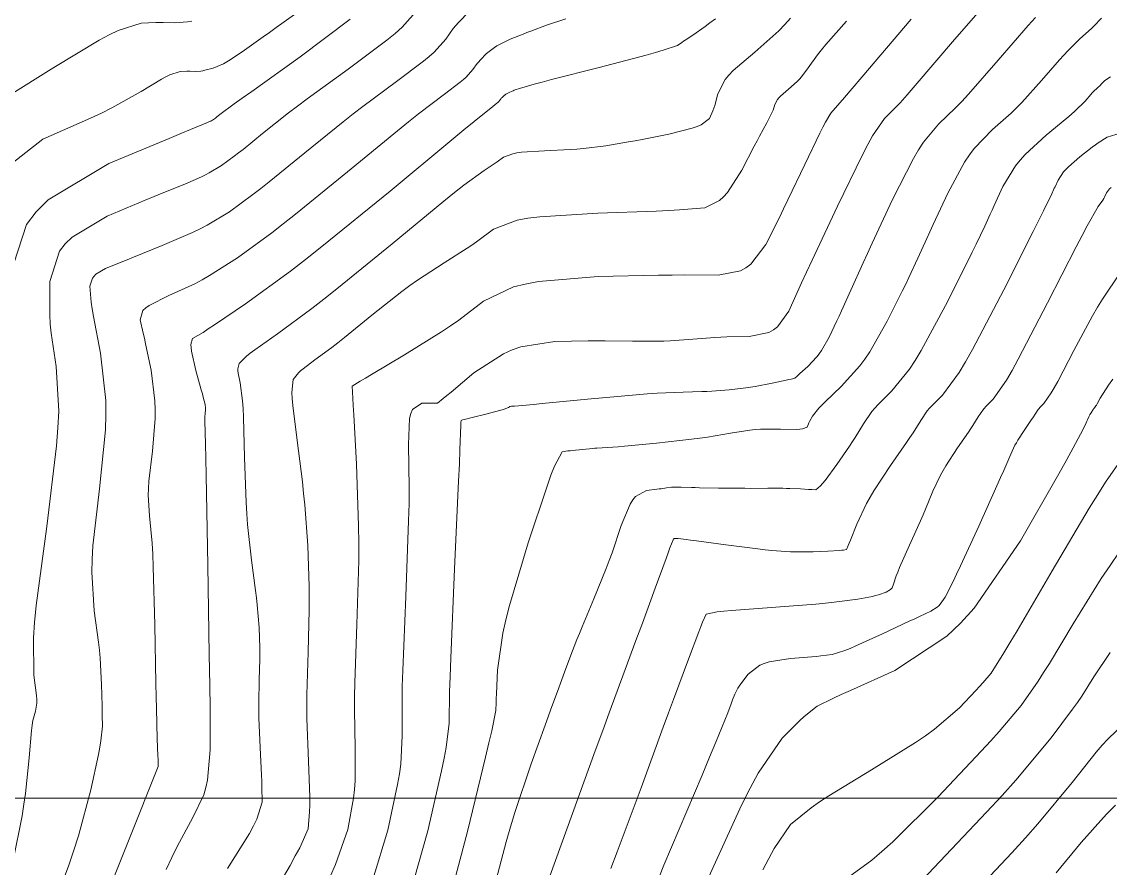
# Model space of a CAD drawing. Header units: millimetres. Extents: x 837475 to 838477, y 1189012 to 1191015.
# Drawn here: x 838287.2 to 838360.3, y 1190009.2 to 1190066 of the extents above; entities that cross this region are included whole.
import ezdxf

# ---------------------------------------------------------------- set-up
doc = ezdxf.new("R2010")
doc.units = ezdxf.units.MM
doc.header["$LTSCALE"] = 0.3
doc.layers.add('COORD', color=253, linetype='Continuous', lineweight=20)
doc.layers.add('COTAS 10', color=7, linetype='Continuous', lineweight=9, true_color=0x6e3e2d)
doc.layers.add('COTAS INT', color=7, linetype='Continuous', lineweight=5, true_color=0x9fa19f)

msp = doc.modelspace()

# ---------------------------------------------------------------- linework, layer by layer
at = {"layer": 'COORD'}
msp.add_line((837476.514, 1190013.872), (838476.514, 1190013.872), dxfattribs=at)
at = {"layer": 'COTAS 10'}
for points in [[(838286.43, 1190048.851), (838287.572, 1190052.374), (838288.221, 1190053.225), (838289.014, 1190054.023), (838293.078, 1190056.457), (838297.139, 1190058.148), (838297.931, 1190058.477), (838298.578, 1190058.746), (838299.712, 1190059.215), (838299.888, 1190059.292), (838299.932, 1190059.313), (838299.973, 1190059.334), (838300.103, 1190059.412), (838300.24, 1190059.512), (838300.286, 1190059.548), (838300.335, 1190059.587), (838300.542, 1190059.756), (838301.508, 1190060.463), (838302.035, 1190060.842), (838302.675, 1190061.299), (838305.926, 1190063.611), (838309.289, 1190066.139)], [(838338.847, 1190066.22), (838338.467, 1190065.784), (838338.065, 1190065.361), (838336.441, 1190063.941), (838334.987, 1190062.698), (838334.694, 1190062.386), (838334.447, 1190062.089), (838333.95, 1190061.135), (838333.751, 1190060.358), (838333.693, 1190060.173), (838333.632, 1190060), (838333.402, 1190059.485), (838332.838, 1190059.062), (838332.567, 1190058.948), (838332.247, 1190058.834), (838330.676, 1190058.435), (838328.874, 1190058.078), (838328.409, 1190057.99), (838327.957, 1190057.908), (838326.446, 1190057.653), (838324.951, 1190057.466), (838324.509, 1190057.426), (838324.056, 1190057.391), (838322.318, 1190057.309), (838320.792, 1190057.214), (838320.471, 1190057.171), (838320.195, 1190057.121), (838319.567, 1190056.883), (838319.162, 1190056.574), (838319.027, 1190056.481), (838318.881, 1190056.384), (838318.272, 1190056.003), (838316.915, 1190055.001), (838316.298, 1190054.513), (838315.577, 1190053.932), (838312.1, 1190051.073), (838308.391, 1190048.044), (838307.522, 1190047.357), (838306.723, 1190046.735), (838304.41, 1190045.037), (838302.881, 1190043.959), (838302.576, 1190043.729), (838302.323, 1190043.528), (838301.837, 1190043.048), (838301.754, 1190042.674), (838301.756, 1190042.54), (838301.768, 1190042.392), (838301.9, 1190041.747), (838302.069, 1190040.532), (838302.104, 1190040.025), (838302.135, 1190039.444), (838302.204, 1190036.728), (838302.298, 1190033.725), (838302.343, 1190032.964), (838302.397, 1190032.233), (838302.664, 1190029.843), (838302.937, 1190027.817), (838302.996, 1190027.315), (838303.047, 1190026.838), (838303.17, 1190025.329), (838303.217, 1190023.972), (838303.22, 1190023.592), (838303.219, 1190023.209), (838303.181, 1190021.808), (838303.15, 1190020.253), (838303.154, 1190019.773), (838303.163, 1190019.272), (838303.242, 1190017.283), (838303.333, 1190015.426), (838303.35, 1190015.008), (838303.365, 1190014.631), (838303.387, 1190013.614), (838303.03, 1190012.475), (838302.805, 1190012.021), (838302.526, 1190011.506), (838301.06, 1190009.144)], [(838359.715, 1190066.21), (838359.19, 1190065.676), (838359.033, 1190065.523), (838358.871, 1190065.369), (838358.245, 1190064.797), (838357.453, 1190064.016), (838357.186, 1190063.731), (838356.899, 1190063.415), (838355.692, 1190062.025), (838354.369, 1190060.556), (838354.01, 1190060.19), (838353.653, 1190059.842), (838352.388, 1190058.735), (838351.171, 1190057.479), (838350.844, 1190057.037), (838350.521, 1190056.555), (838349.392, 1190054.474), (838348.415, 1190052.378), (838348.188, 1190051.886), (838347.98, 1190051.433), (838347.386, 1190050.115), (838346.786, 1190048.815), (838346.574, 1190048.373), (838346.342, 1190047.896), (838345.337, 1190045.874), (838344.172, 1190043.832), (838343.838, 1190043.342), (838343.501, 1190042.883), (838342.241, 1190041.498), (838341.16, 1190040.478), (838340.935, 1190040.25), (838340.741, 1190040.045), (838340.308, 1190039.501), (838340.116, 1190039.153), (838340.074, 1190039.071), (838340.038, 1190038.996), (838339.949, 1190038.779), (838339.64, 1190038.651), (838339.466, 1190038.632), (838339.253, 1190038.62), (838338.163, 1190038.638), (838336.832, 1190038.636), (838336.468, 1190038.612), (838336.105, 1190038.578), (838334.808, 1190038.37), (838333.264, 1190038.101), (838332.746, 1190038.028), (838332.188, 1190037.955), (838329.845, 1190037.7), (838327.704, 1190037.498), (838327.274, 1190037.46), (838326.914, 1190037.428), (838326.203, 1190037.378), (838325.848, 1190037.361), (838325.712, 1190037.352), (838325.561, 1190037.34), (838324.881, 1190037.278), (838324.195, 1190037.206), (838324.04, 1190037.188), (838323.9, 1190037.171), (838323.519, 1190037.117), (838322.994, 1190036.148), (838322.764, 1190035.555), (838322.497, 1190034.821), (838321.223, 1190030.998), (838319.987, 1190026.805), (838319.743, 1190025.839), (838319.542, 1190024.956), (838319.173, 1190022.471), (838319.103, 1190020.876), (838319.09, 1190020.555), (838319.081, 1190020.286), (838319.072, 1190019.75), (838318.785, 1190018.387), (838318.601, 1190017.598), (838318.371, 1190016.629), (838317.163, 1190011.64), (838315.779, 1190006.4)], [(838333.111, 1190008.061), (838335.545, 1190013.411), (838336.125, 1190014.552), (838336.665, 1190015.545), (838338.278, 1190017.902), (838339.459, 1190019.078), (838339.727, 1190019.327), (838339.969, 1190019.543), (838340.629, 1190020.045), (838341.729, 1190020.585), (838342.249, 1190020.824), (838342.861, 1190021.103), (838345.849, 1190022.435), (838349.33, 1190024.737), (838350.253, 1190025.627), (838351.159, 1190026.627), (838354.284, 1190031.152), (838356.756, 1190035.48), (838357.251, 1190036.356), (838357.662, 1190037.091), (838358.462, 1190038.582), (838358.681, 1190039.067), (838358.727, 1190039.168), (838358.765, 1190039.255), (838358.85, 1190039.452), (838358.901, 1190039.56), (838358.918, 1190039.59), (838358.936, 1190039.622), (838359.013, 1190039.74), (838359.086, 1190039.845), (838359.116, 1190039.89), (838359.152, 1190039.947), (838359.182, 1190039.99), (838359.192, 1190040.003), (838359.203, 1190040.015), (838359.252, 1190040.063), (838359.34, 1190040.192), (838359.376, 1190040.255), (838359.418, 1190040.331), (838359.612, 1190040.704), (838360.186, 1190041.589), (838360.467, 1190041.986)], [(838360.659, 1190013.399), (838360.046, 1190012.804), (838358.347, 1190010.907), (838356.661, 1190008.87)]]:
    msp.add_lwpolyline(points, dxfattribs=at)
at = {"layer": 'COTAS INT'}
for points in [[(838310.8, 1190008.412), (838311.81, 1190011.733), (838312.469, 1190014.789), (838312.588, 1190015.503), (838312.679, 1190016.16), (838312.777, 1190018.056), (838312.765, 1190020.415), (838312.786, 1190021.363), (838312.817, 1190022.44), (838313.018, 1190027.398), (838313.211, 1190032.487), (838313.238, 1190033.647), (838313.252, 1190034.698), (838313.207, 1190037.597), (838313.27, 1190039.36), (838313.352, 1190039.695), (838313.462, 1190039.964), (838314.095, 1190040.384), (838314.754, 1190040.375), (838314.881, 1190040.374), (838314.984, 1190040.373), (838315.152, 1190040.373), (838315.532, 1190040.687), (838315.767, 1190040.883), (838316.059, 1190041.128), (838317.583, 1190042.408), (838319.569, 1190043.7), (838320.152, 1190043.952), (838320.749, 1190044.158), (838323.024, 1190044.521), (838325.263, 1190044.563), (838325.837, 1190044.567), (838326.392, 1190044.567), (838328.23, 1190044.542), (838329.891, 1190044.533), (838330.333, 1190044.543), (838330.769, 1190044.559), (838332.279, 1190044.665), (838333.75, 1190044.782), (838334.16, 1190044.806), (838334.571, 1190044.825), (838336.068, 1190044.862), (838337.391, 1190045.13), (838337.694, 1190045.295), (838337.969, 1190045.498), (838338.731, 1190046.562), (838339.583, 1190048.443), (838339.915, 1190049.163), (838340.288, 1190049.968), (838341.983, 1190053.597), (838343.665, 1190057.047), (838344.03, 1190057.741), (838344.352, 1190058.322), (838345.154, 1190059.474), (838346.19, 1190060.537), (838346.659, 1190061.061), (838347.208, 1190061.686), (838349.85, 1190064.771), (838352.694, 1190068.046)], [(838306.233, 1190066.951), (838304.317, 1190065.588), (838303.863, 1190065.263), (838303.441, 1190064.962), (838302.19, 1190064.061), (838301.237, 1190063.42), (838301.003, 1190063.281), (838300.781, 1190063.16), (838300.087, 1190062.862), (838299.531, 1190062.715), (838299.397, 1190062.688), (838299.272, 1190062.667), (838298.889, 1190062.645), (838298.535, 1190062.653), (838298.427, 1190062.652), (838298.315, 1190062.65), (838297.873, 1190062.632), (838297.186, 1190062.411), (838296.919, 1190062.281), (838296.618, 1190062.122), (838295.255, 1190061.299), (838293.283, 1190060.189), (838292.599, 1190059.849), (838291.855, 1190059.495), (838288.668, 1190058.098), (838285.735, 1190055.822)], [(838313.868, 1190066.837), (838312.77, 1190065.609), (838312.296, 1190065.187), (838311.748, 1190064.729), (838309.158, 1190062.782), (838306.406, 1190060.795), (838305.757, 1190060.313), (838305.157, 1190059.86), (838303.397, 1190058.47), (838302.098, 1190057.412), (838301.788, 1190057.168), (838301.5, 1190056.945), (838300.642, 1190056.318), (838299.831, 1190055.832), (838299.573, 1190055.698), (838299.301, 1190055.564), (838298.195, 1190055.084), (838296.663, 1190054.463), (838296.122, 1190054.241), (838295.53, 1190053.997), (838292.969, 1190052.935), (838290.62, 1190051.528), (838290.161, 1190051.067), (838289.786, 1190050.575), (838289.126, 1190048.538), (838289.12, 1190046.302), (838289.157, 1190045.684), (838289.211, 1190045.066), (838289.548, 1190042.839), (838289.723, 1190039.84), (838289.676, 1190038.735), (838289.587, 1190037.511), (838288.919, 1190032.101), (838288.215, 1190026.808), (838288.104, 1190025.658), (838288.029, 1190024.644), (838288.059, 1190022.124), (838288.237, 1190020.766), (838288.254, 1190020.485), (838288.258, 1190020.245), (838288.16, 1190019.723), (838287.983, 1190019.089), (838287.937, 1190018.778), (838287.893, 1190018.409), (838287.749, 1190016.589), (838287.502, 1190014.194), (838287.393, 1190013.462), (838287.267, 1190012.7), (838286.667, 1190009.702)], [(838286.297, 1190060.967), (838289.397, 1190062.902), (838292.444, 1190064.742), (838293.115, 1190065.098), (838293.712, 1190065.388), (838295.248, 1190065.881), (838296.234, 1190065.922), (838296.485, 1190065.927), (838296.726, 1190065.928), (838297.518, 1190065.909), (838298.372, 1190065.96), (838298.653, 1190066.006)], [(838288.917, 1190005.418), (838290.407, 1190009.383), (838290.745, 1190010.382), (838291.052, 1190011.338), (838291.891, 1190014.436), (838292.394, 1190016.806), (838292.488, 1190017.303), (838292.562, 1190017.732), (838292.669, 1190018.706), (838292.648, 1190019.454), (838292.641, 1190019.741), (838292.634, 1190020.061), (838292.607, 1190021.503), (838292.513, 1190023.274), (838292.464, 1190023.802), (838292.405, 1190024.345), (838292.11, 1190026.444), (838291.944, 1190029.04), (838291.968, 1190029.897), (838292.021, 1190030.815), (838292.465, 1190034.629), (838292.864, 1190038.583), (838292.889, 1190039.589), (838292.878, 1190040.556), (838292.531, 1190043.727), (838292.066, 1190046.192), (838291.979, 1190046.715), (838291.912, 1190047.168), (838291.822, 1190048.226), (838292.001, 1190048.776), (838292.102, 1190048.909), (838292.226, 1190049.033), (838292.86, 1190049.413), (838293.921, 1190049.847), (838294.313, 1190050.006), (838294.749, 1190050.181), (838296.678, 1190050.953), (838298.713, 1190051.837), (838299.215, 1190052.083), (838299.689, 1190052.329), (838301.182, 1190053.224), (838302.761, 1190054.377), (838303.291, 1190054.787), (838303.86, 1190055.236), (838306.251, 1190057.185), (838308.806, 1190059.257), (838309.479, 1190059.784), (838310.137, 1190060.291), (838312.389, 1190061.953), (838314.208, 1190063.32), (838314.592, 1190063.641), (838314.925, 1190063.937), (838315.696, 1190064.799), (838316.203, 1190065.51), (838316.369, 1190065.711), (838316.547, 1190065.914), (838317.282, 1190066.66)], [(838323.756, 1190066.173), (838322.47, 1190065.742), (838321.414, 1190065.346), (838321.145, 1190065.243), (838320.886, 1190065.142), (838320.034, 1190064.801), (838319.311, 1190064.456), (838319.132, 1190064.352), (838318.964, 1190064.246), (838318.436, 1190063.832), (838318.013, 1190063.403), (838317.911, 1190063.286), (838317.815, 1190063.171), (838317.523, 1190062.761), (838317.08, 1190062.265), (838316.889, 1190062.095), (838316.667, 1190061.91), (838315.621, 1190061.124), (838313.867, 1190059.787), (838313.2, 1190059.256), (838312.455, 1190058.654), (838309.105, 1190055.9), (838305.623, 1190053.061), (838304.793, 1190052.407), (838304.022, 1190051.81), (838301.722, 1190050.129), (838299.848, 1190048.946), (838299.346, 1190048.662), (838298.85, 1190048.398), (838297.121, 1190047.602), (838295.799, 1190046.944), (838295.562, 1190046.766), (838295.38, 1190046.591), (838295.184, 1190045.972), (838295.399, 1190045.086), (838295.475, 1190044.742), (838295.558, 1190044.355), (838295.92, 1190042.599), (838296.183, 1190040.526), (838296.204, 1190039.939), (838296.203, 1190039.346), (838296.011, 1190037.156), (838295.776, 1190035.137), (838295.748, 1190034.651), (838295.735, 1190034.197), (838295.823, 1190032.823), (838295.992, 1190030.992), (838296.031, 1190030.25), (838296.066, 1190029.406), (838296.167, 1190025.509), (838296.241, 1190021.561), (838296.26, 1190020.684), (838296.278, 1190019.902), (838296.337, 1190017.861), (838296.382, 1190016.712), (838296.39, 1190016.491), (838296.397, 1190016.314), (838296.407, 1190016.025), (838296.407, 1190016.015), (838296.406, 1190016.013), (838296.405, 1190016.01), (838296.402, 1190016.003), (838295.907, 1190014.771), (838295.597, 1190013.997), (838295.211, 1190013.035), (838293.194, 1190007.997)], [(838333.795, 1190066.161), (838333.433, 1190065.894), (838333.112, 1190065.658), (838332.281, 1190065.073), (838331.776, 1190064.739), (838331.66, 1190064.661), (838331.553, 1190064.59), (838331.252, 1190064.386), (838330.301, 1190064.062), (838329.785, 1190063.915), (838329.159, 1190063.742), (838325.986, 1190062.911), (838322.802, 1190062.091), (838322.17, 1190061.925), (838321.645, 1190061.786), (838320.647, 1190061.504), (838320.37, 1190061.401), (838320.3, 1190061.374), (838320.232, 1190061.347), (838320.009, 1190061.258), (838319.819, 1190061.167), (838319.773, 1190061.14), (838319.729, 1190061.112), (838319.59, 1190061.004), (838319.479, 1190060.891), (838319.453, 1190060.861), (838319.428, 1190060.831), (838319.351, 1190060.723), (838319.235, 1190060.593), (838319.185, 1190060.549), (838319.127, 1190060.5), (838318.853, 1190060.294), (838317.598, 1190059.283), (838316.922, 1190058.727), (838316.103, 1190058.052), (838311.96, 1190054.615), (838307.386, 1190050.886), (838306.296, 1190050.027), (838305.283, 1190049.243), (838302.261, 1190047.035), (838300.183, 1190045.633), (838299.764, 1190045.357), (838299.414, 1190045.129), (838298.713, 1190044.711), (838298.591, 1190044.321), (838298.605, 1190044.112), (838298.64, 1190043.859), (838298.937, 1190042.579), (838299.293, 1190041.274), (838299.365, 1190041.006), (838299.426, 1190040.778), (838299.547, 1190040.289), (838299.576, 1190040.058), (838299.578, 1190039.993), (838299.578, 1190039.927), (838299.557, 1190039.684), (838299.531, 1190039.46), (838299.528, 1190039.406), (838299.526, 1190039.355), (838299.536, 1190039.203), (838299.578, 1190037.638), (838299.597, 1190036.698), (838299.62, 1190035.537), (838299.727, 1190029.514), (838299.831, 1190023.508), (838299.867, 1190021.431), (838299.893, 1190019.938), (838299.895, 1190019.479), (838299.895, 1190018.866), (838299.896, 1190017.111), (838299.718, 1190015.093), (838299.605, 1190014.589), (838299.465, 1190014.109), (838298.731, 1190012.573), (838297.664, 1190010.634), (838297.315, 1190009.899), (838296.942, 1190009.079)], [(838303.479, 1190006.304), (838305.251, 1190009.355), (838305.604, 1190009.997), (838305.897, 1190010.552), (838306.458, 1190011.826), (838306.567, 1190012.949), (838306.574, 1190013.408), (838306.572, 1190013.932), (838306.483, 1190016.361), (838306.387, 1190019.216), (838306.38, 1190020.008), (838306.382, 1190020.801), (838306.46, 1190023.671), (838306.538, 1190026.517), (838306.54, 1190027.295), (838306.533, 1190028.068), (838306.438, 1190030.823), (838306.236, 1190033.565), (838306.162, 1190034.329), (838306.08, 1190035.096), (838305.72, 1190037.884), (838305.429, 1190040.215), (838305.392, 1190040.694), (838305.373, 1190041.1), (838305.459, 1190041.966), (838305.808, 1190042.408), (838305.954, 1190042.546), (838306.123, 1190042.692), (838306.911, 1190043.279), (838308.065, 1190044.126), (838308.464, 1190044.436), (838308.897, 1190044.779), (838310.747, 1190046.29), (838312.752, 1190047.878), (838313.283, 1190048.27), (838313.803, 1190048.64), (838315.593, 1190049.806), (838317.147, 1190050.777), (838317.518, 1190051.024), (838317.863, 1190051.263), (838318.896, 1190052.049), (838320.498, 1190052.658), (838321.202, 1190052.785), (838322.019, 1190052.894), (838325.913, 1190053.136), (838329.831, 1190053.266), (838330.664, 1190053.304), (838331.388, 1190053.343), (838333.094, 1190053.492), (838334.078, 1190053.974), (838334.347, 1190054.223), (838334.615, 1190054.522), (838335.569, 1190056.02), (838336.4, 1190057.614), (838336.59, 1190057.974), (838336.763, 1190058.3), (838337.24, 1190059.181), (838337.545, 1190059.766), (838337.609, 1190059.905), (838337.665, 1190060.034), (838337.791, 1190060.414), (838337.973, 1190060.763), (838338.063, 1190060.871), (838338.17, 1190060.985), (838338.701, 1190061.439), (838339.294, 1190061.957), (838339.44, 1190062.112), (838339.579, 1190062.271), (838340.017, 1190062.885), (838340.65, 1190063.758), (838340.912, 1190064.08), (838341.212, 1190064.438), (838342.607, 1190066.022)], [(838346.929, 1190066.144), (838343.627, 1190062.25), (838342.984, 1190061.497), (838342.458, 1190060.884), (838341.537, 1190059.843), (838341.177, 1190059.241), (838341.004, 1190058.905), (838340.8, 1190058.496), (838339.801, 1190056.405), (838338.665, 1190054.016), (838338.375, 1190053.418), (838338.096, 1190052.848), (838337.175, 1190051.018), (838336.166, 1190049.7), (838335.831, 1190049.452), (838335.472, 1190049.256), (838333.975, 1190048.969), (838331.735, 1190048.981), (838330.907, 1190048.972), (838329.99, 1190048.959), (838325.931, 1190048.868), (838321.923, 1190048.539), (838321.039, 1190048.375), (838320.252, 1190048.18), (838318.225, 1190047.216), (838316.568, 1190045.954), (838316.015, 1190045.572), (838315.422, 1190045.175), (838312.939, 1190043.624), (838310.727, 1190042.301), (838310.305, 1190042.049), (838309.965, 1190041.846), (838309.423, 1190041.524), (838309.464, 1190040.723), (838309.492, 1190040.217), (838309.526, 1190039.589), (838309.707, 1190036.297), (838309.85, 1190032.155), (838309.86, 1190030.992), (838309.857, 1190029.822), (838309.739, 1190025.534), (838309.599, 1190021.621), (838309.583, 1190020.686), (838309.576, 1190019.815), (838309.63, 1190017.208), (838309.625, 1190015.046), (838309.581, 1190014.456), (838309.518, 1190013.869), (838309.134, 1190011.78), (838308.31, 1190009.418), (838307.969, 1190008.659)], [(838313.289, 1190007.406), (838314.487, 1190011.687), (838315.42, 1190015.709), (838315.594, 1190016.55), (838315.732, 1190017.274), (838315.924, 1190018.903), (838315.954, 1190021.014), (838315.988, 1190022.041), (838316.035, 1190023.26), (838316.297, 1190029.261), (838316.565, 1190035.152), (838316.615, 1190036.301), (838316.654, 1190037.241), (838316.707, 1190038.898), (838316.716, 1190039.135), (838316.727, 1190039.18), (838316.742, 1190039.216), (838316.827, 1190039.272), (838317.133, 1190039.328), (838317.288, 1190039.364), (838317.472, 1190039.408), (838318.39, 1190039.642), (838319.301, 1190039.889), (838319.481, 1190039.941), (838319.63, 1190039.986), (838319.907, 1190040.093), (838319.983, 1190040.142), (838320.006, 1190040.152), (838320.029, 1190040.16), (838320.116, 1190040.174), (838320.202, 1190040.175), (838320.224, 1190040.176), (838320.246, 1190040.176), (838320.317, 1190040.175), (838321.106, 1190040.245), (838321.581, 1190040.29), (838322.167, 1190040.347), (838325.207, 1190040.642), (838328.485, 1190040.94), (838329.22, 1190040.997), (838329.881, 1190041.044), (838331.645, 1190041.124), (838332.892, 1190041.153), (838333.227, 1190041.168), (838333.558, 1190041.186), (838334.715, 1190041.275), (838335.845, 1190041.41), (838336.159, 1190041.457), (838336.474, 1190041.508), (838337.615, 1190041.725), (838338.544, 1190041.926), (838338.725, 1190041.967), (838338.873, 1190042), (838339.13, 1190042.068), (838339.288, 1190042.2), (838339.372, 1190042.275), (838339.475, 1190042.366), (838339.992, 1190042.835), (838340.598, 1190043.49), (838340.756, 1190043.699), (838340.91, 1190043.92), (838341.429, 1190044.818), (838341.953, 1190045.895), (838342.109, 1190046.228), (838342.271, 1190046.577), (838342.894, 1190047.964), (838343.72, 1190049.799), (838344.01, 1190050.431), (838344.326, 1190051.116), (838345.687, 1190054.035), (838347.093, 1190056.801), (838347.437, 1190057.389), (838347.762, 1190057.9), (838348.771, 1190059.104), (838349.921, 1190060.19), (838350.335, 1190060.626), (838350.789, 1190061.121), (838352.771, 1190063.398), (838354.797, 1190065.731), (838355.278, 1190066.26)], [(838360.321, 1190062.277), (838360.196, 1190062.206), (838359.908, 1190062), (838359.739, 1190061.828), (838359.689, 1190061.779), (838359.637, 1190061.729), (838359.435, 1190061.545), (838359.18, 1190061.293), (838359.094, 1190061.201), (838359.001, 1190061.1), (838358.613, 1190060.652), (838357.95, 1190059.991), (838357.685, 1190059.754), (838357.385, 1190059.495), (838356.005, 1190058.366), (838354.58, 1190057.057), (838354.25, 1190056.685), (838353.949, 1190056.309), (838353.096, 1190054.912), (838352.503, 1190053.64), (838352.365, 1190053.341), (838352.239, 1190053.066), (838351.879, 1190052.266), (838351.301, 1190051.054), (838351.038, 1190050.519), (838350.73, 1190049.897), (838349.244, 1190046.931), (838347.611, 1190043.906), (838347.209, 1190043.247), (838346.83, 1190042.665), (838345.643, 1190041.211), (838344.716, 1190040.293), (838344.499, 1190040.049), (838344.3, 1190039.81), (838343.729, 1190038.986), (838343.178, 1190038.086), (838342.992, 1190037.8), (838342.791, 1190037.497), (838341.947, 1190036.268), (838341.159, 1190035.196), (838340.994, 1190034.992), (838340.853, 1190034.828), (838340.534, 1190034.571), (838340.277, 1190034.583), (838340.174, 1190034.589), (838340.057, 1190034.596), (838339.52, 1190034.628), (838338.799, 1190034.657), (838338.567, 1190034.662), (838338.319, 1190034.665), (838337.306, 1190034.666), (838336.128, 1190034.664), (838335.776, 1190034.665), (838335.413, 1190034.668), (838334.011, 1190034.685), (838332.73, 1190034.709), (838332.443, 1190034.715), (838332.186, 1190034.722), (838331.502, 1190034.745), (838331.054, 1190034.753), (838330.945, 1190034.749), (838330.842, 1190034.743), (838330.526, 1190034.701), (838330.153, 1190034.639), (838330.015, 1190034.621), (838329.862, 1190034.602), (838329.181, 1190034.53), (838328.445, 1190034.123), (838328.257, 1190033.893), (838328.077, 1190033.612), (838327.48, 1190032.174), (838326.863, 1190030.342), (838326.669, 1190029.814), (838326.464, 1190029.275), (838325.644, 1190027.254), (838324.858, 1190025.379), (838324.675, 1190024.933), (838324.509, 1190024.52), (838324.034, 1190023.292), (838323.678, 1190022.326), (838323.586, 1190022.078), (838323.497, 1190021.837), (838323.2, 1190021.037), (838322.757, 1190019.836), (838322.577, 1190019.343), (838322.372, 1190018.78), (838321.422, 1190016.168), (838320.334, 1190012.916), (838320.042, 1190011.949), (838319.754, 1190010.954), (838318.745, 1190007.123)], [(838321.253, 1190004.688), (838323.439, 1190010.733), (838325.736, 1190017.051), (838326.233, 1190018.412), (838326.669, 1190019.604), (838327.739, 1190022.509), (838328.458, 1190024.444), (838328.674, 1190025.025), (838328.896, 1190025.626), (838329.756, 1190027.962), (838330.49, 1190029.96), (838330.633, 1190030.347), (838330.75, 1190030.663), (838330.954, 1190031.208), (838330.995, 1190031.27), (838331.009, 1190031.282), (838331.025, 1190031.291), (838331.093, 1190031.307), (838331.169, 1190031.306), (838331.191, 1190031.306), (838331.212, 1190031.305), (838331.288, 1190031.301), (838331.825, 1190031.233), (838332.137, 1190031.191), (838332.52, 1190031.14), (838334.491, 1190030.873), (838336.637, 1190030.601), (838337.131, 1190030.547), (838337.58, 1190030.501), (838338.84, 1190030.413), (838339.815, 1190030.401), (838340.085, 1190030.404), (838340.356, 1190030.409), (838341.336, 1190030.451), (838342.126, 1190030.503), (838342.277, 1190030.514), (838342.399, 1190030.524), (838342.597, 1190030.55), (838342.706, 1190030.822), (838342.772, 1190030.987), (838342.854, 1190031.19), (838343.28, 1190032.25), (838343.95, 1190033.652), (838344.185, 1190034.073), (838344.441, 1190034.507), (838345.547, 1190036.189), (838346.618, 1190037.734), (838346.853, 1190038.08), (838347.06, 1190038.392), (838347.585, 1190039.226), (838348.021, 1190039.855), (838348.172, 1190040.038), (838348.337, 1190040.224), (838349.045, 1190040.924), (838350.159, 1190042.448), (838350.58, 1190043.152), (838351.05, 1190043.979), (838353.152, 1190047.987), (838355.118, 1190051.898), (838355.502, 1190052.664), (838355.817, 1190053.292), (838356.372, 1190054.418), (838356.499, 1190054.7), (838356.543, 1190054.797), (838356.592, 1190054.902), (838356.801, 1190055.351), (838357.168, 1190055.896), (838357.317, 1190056.063), (838357.485, 1190056.235), (838358.261, 1190056.914), (838359.095, 1190057.556), (838359.299, 1190057.705), (838359.492, 1190057.841), (838360.094, 1190058.232), (838361.252, 1190058.586)], [(838360.367, 1190054.858), (838360.255, 1190054.763), (838360.044, 1190054.486), (838359.922, 1190054.207), (838359.867, 1190054.111), (838359.802, 1190054.008), (838359.493, 1190053.567), (838358.745, 1190052.277), (838358.405, 1190051.638), (838358.006, 1190050.876), (838356.084, 1190047.106), (838354.127, 1190043.336), (838353.707, 1190042.573), (838353.339, 1190041.933), (838352.447, 1190040.637), (838351.959, 1190040.154), (838351.846, 1190040.026), (838351.741, 1190039.9), (838351.44, 1190039.467), (838351.079, 1190038.891), (838350.936, 1190038.677), (838350.774, 1190038.437), (838350.036, 1190037.373), (838349.262, 1190036.184), (838349.078, 1190035.867), (838348.907, 1190035.555), (838348.398, 1190034.472), (838347.9, 1190033.277), (838347.734, 1190032.895), (838347.558, 1190032.491), (838346.822, 1190030.845), (838346.163, 1190029.355), (838346.036, 1190029.049), (838345.931, 1190028.789), (838345.751, 1190028.234), (838345.66, 1190027.997), (838345.611, 1190027.937), (838345.553, 1190027.88), (838345.257, 1190027.694), (838344.745, 1190027.518), (838344.55, 1190027.467), (838344.331, 1190027.415), (838343.348, 1190027.221), (838341.777, 1190027.016), (838341.188, 1190026.957), (838340.532, 1190026.898), (838334.883, 1190026.471), (838334.355, 1190026.422), (838333.924, 1190026.375), (838333.187, 1190026.232), (838332.942, 1190025.693), (838332.823, 1190025.396), (838332.682, 1190025.035), (838331.986, 1190023.199), (838330.988, 1190020.504), (838330.657, 1190019.602), (838330.302, 1190018.632), (838328.821, 1190014.566), (838327.216, 1190010.266), (838326.783, 1190009.149)], [(838360.971, 1190049.121), (838359.773, 1190047.363), (838359.436, 1190046.812), (838359.096, 1190046.232), (838357.848, 1190043.905), (838356.773, 1190041.833), (838356.542, 1190041.414), (838356.339, 1190041.062), (838355.85, 1190040.35), (838355.581, 1190040.085), (838355.519, 1190040.014), (838355.461, 1190039.945), (838355.296, 1190039.707), (838355.097, 1190039.391), (838355.019, 1190039.273), (838354.93, 1190039.141), (838354.524, 1190038.556), (838354.099, 1190037.903), (838353.998, 1190037.729), (838353.904, 1190037.557), (838353.624, 1190036.962), (838353.153, 1190035.871), (838352.938, 1190035.387), (838352.687, 1190034.825), (838351.473, 1190032.136), (838350.244, 1190029.455), (838349.983, 1190028.897), (838349.756, 1190028.418), (838349.222, 1190027.357), (838348.887, 1190026.884), (838348.785, 1190026.777), (838348.679, 1190026.681), (838348.266, 1190026.42), (838347.502, 1190026.07), (838347.176, 1190025.918), (838346.799, 1190025.742), (838345.022, 1190024.908), (838343.223, 1190024.092), (838342.832, 1190023.928), (838342.487, 1190023.79), (838341.631, 1190023.518), (838340.866, 1190023.418), (838340.579, 1190023.39), (838340.259, 1190023.361), (838338.834, 1190023.253), (838337.403, 1190023.024), (838337.079, 1190022.918), (838336.788, 1190022.794), (838335.999, 1190022.194), (838335.508, 1190021.552), (838335.403, 1190021.401), (838335.313, 1190021.262), (838335.1, 1190020.858), (838334.956, 1190020.466), (838334.907, 1190020.335), (838334.856, 1190020.194), (838334.641, 1190019.604), (838333.834, 1190017.638), (838333.41, 1190016.631), (838332.899, 1190015.422), (838330.326, 1190009.384), (838327.44, 1190002.065)], [(838361.468, 1190037.234), (838359.99, 1190035.086), (838359.465, 1190034.257), (838358.89, 1190033.327), (838356.393, 1190029.122), (838354.046, 1190025.111), (838353.566, 1190024.302), (838353.159, 1190023.625), (838352.3, 1190022.271), (838351.745, 1190021.611), (838351.529, 1190021.371), (838351.287, 1190021.106), (838350.189, 1190019.946), (838348.509, 1190018.503), (838347.9, 1190018.061), (838347.228, 1190017.6), (838344.282, 1190015.78), (838341.407, 1190014.034), (838340.78, 1190013.62), (838340.226, 1190013.236), (838338.836, 1190012.099), (838337.746, 1190010.506), (838337.381, 1190009.835), (838336.989, 1190009.064)], [(838342.228, 1190008.212), (838344.289, 1190009.707), (838344.972, 1190010.292), (838345.703, 1190010.952), (838348.745, 1190013.955), (838351.643, 1190017.019), (838352.282, 1190017.716), (838352.851, 1190018.349), (838354.316, 1190020.092), (838355.461, 1190021.733), (838355.828, 1190022.302), (838356.216, 1190022.92), (838357.799, 1190025.566), (838359.699, 1190028.618), (838360.287, 1190029.492), (838360.903, 1190030.379)], [(838347.302, 1190007.965), (838351.999, 1190012.931), (838353.036, 1190014.062), (838353.957, 1190015.088), (838356.332, 1190017.913), (838357.763, 1190019.841), (838358.09, 1190020.301), (838358.386, 1190020.729), (838359.205, 1190022.009), (838360.3, 1190023.64)], [(838361.3, 1190018.951), (838360.134, 1190017.834), (838359.759, 1190017.421), (838359.362, 1190016.963), (838357.737, 1190014.931), (838355.429, 1190012.144), (838354.6, 1190011.209), (838353.689, 1190010.203), (838349.715, 1190005.981)]]:
    msp.add_lwpolyline(points, dxfattribs=at)

doc.saveas('drawing.dxf')
